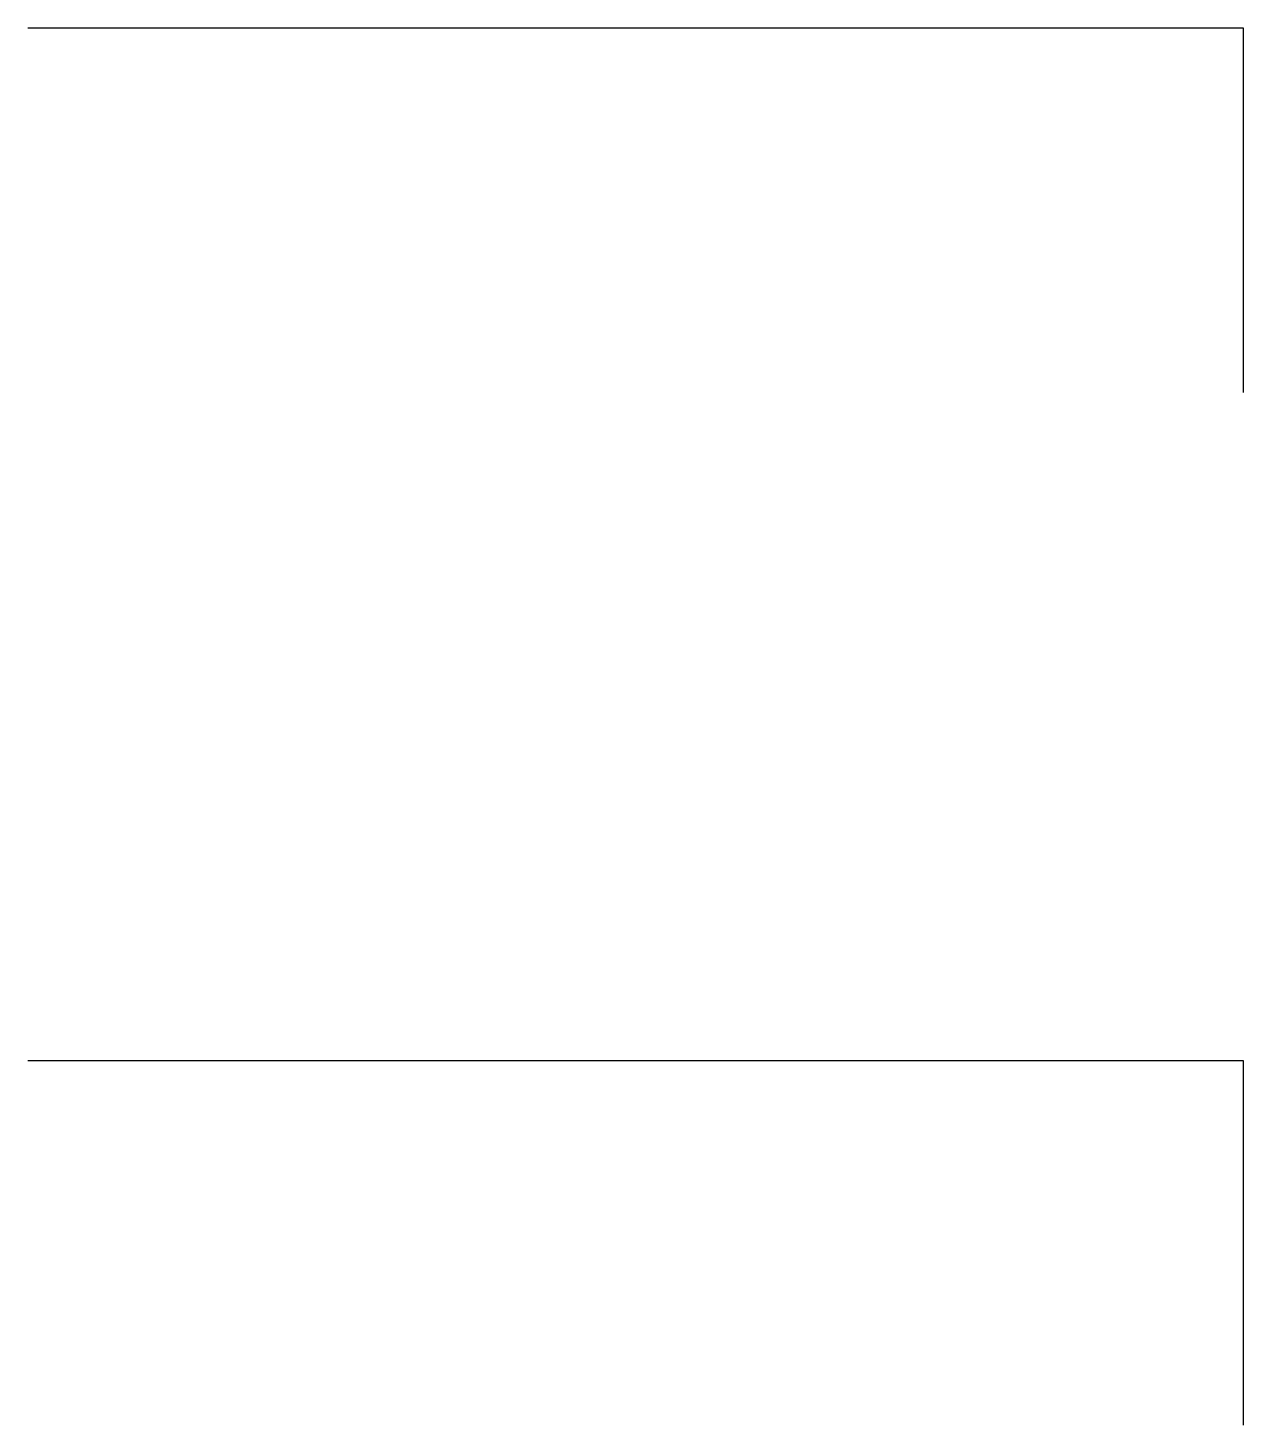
# Model space of a CAD drawing. Extents: x 10 to 20, y 18.5 to 30.
import ezdxf

# ---------------------------------------------------------------- set-up
doc = ezdxf.new("R2010")
doc.units = 0
doc.layers.get('0').update_dxf_attribs({"lineweight": 25, "true_color": 0xffffff})

msp = doc.modelspace()

# ---------------------------------------------------------------- linework, layer by layer
for p, q in [((10, 30), (20, 30)), ((20, 30), (20, 27)), ((10, 21.5), (20, 21.5)), ((20, 21.5), (20, 18.5))]:
    msp.add_line(p, q)

doc.saveas('drawing.dxf')
